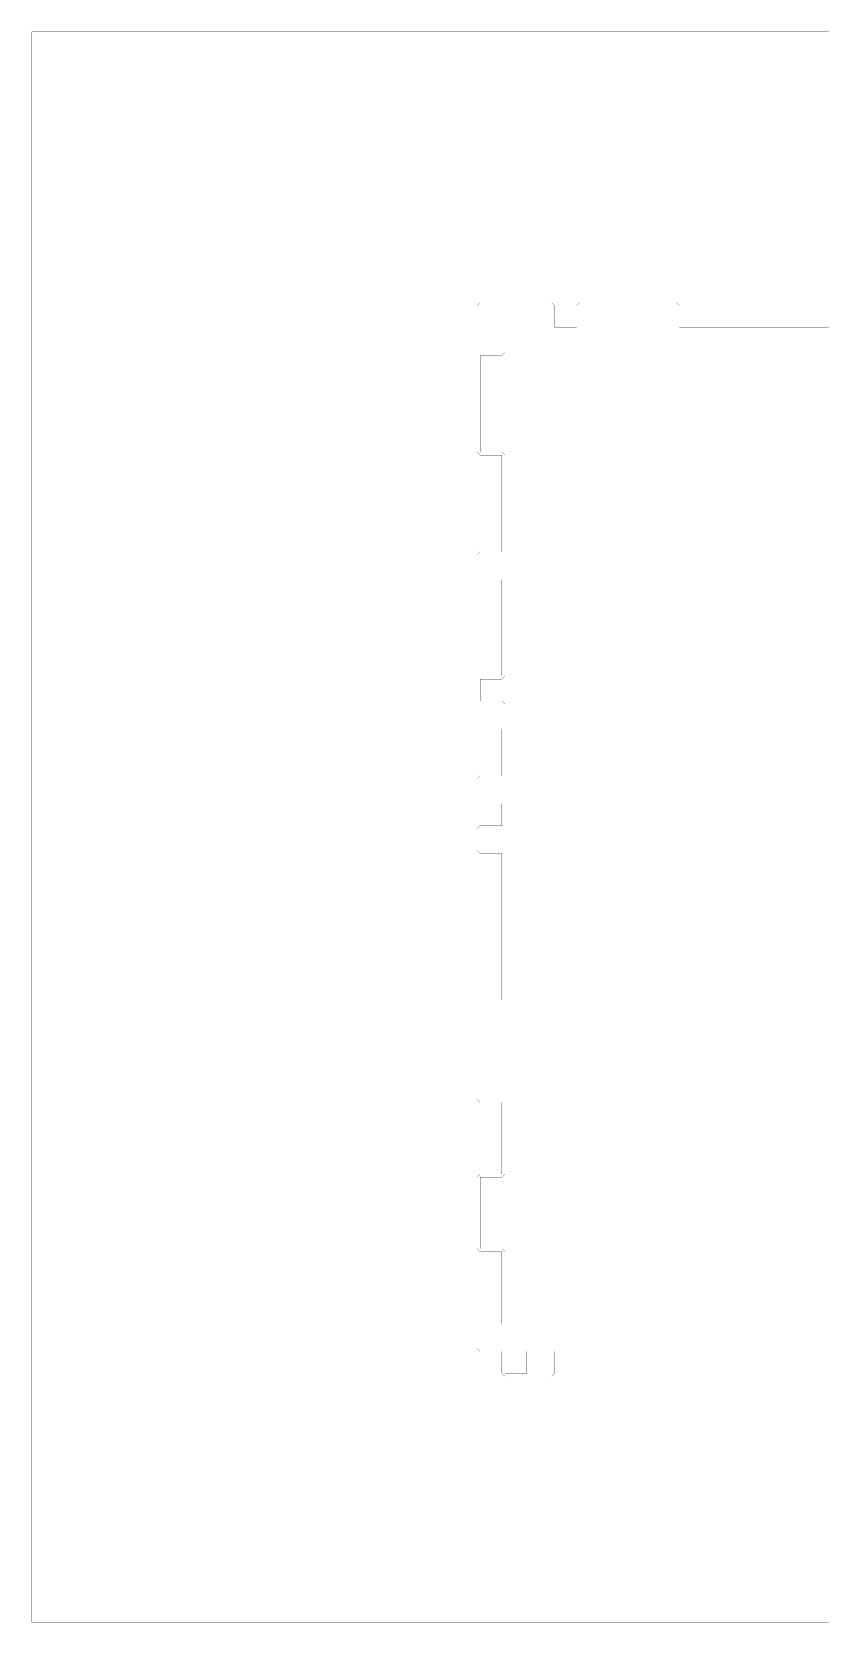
# Model space of a CAD drawing. Header units: metres. Extents: x 0 to 4990, y -4990 to 0.
# Drawn here: x 0 to 2495, y -4990 to 0 of the extents above; entities that cross this region are included whole.
import ezdxf

# ---------------------------------------------------------------- set-up
doc = ezdxf.new("R2010")
doc.units = ezdxf.units.M
doc.layers.add('conductor', color=1, linetype='Continuous')
doc.layers.add('substrate', color=5, linetype='Continuous')

msp = doc.modelspace()

# ---------------------------------------------------------------- linework, layer by layer
at = {"layer": 'conductor', "const_width": 0.5}
msp.add_lwpolyline([(2500, -937.5), (2490.234375, -937.5), (2480.46875, -937.5), (2470.703125, -937.5), (2460.9375, -937.5), (2451.171875, -937.5), (2441.40625, -937.5), (2431.640625, -937.5), (2421.875, -937.5), (2412.109375, -937.5), (2402.34375, -937.5), (2392.578125, -937.5), (2382.8125, -937.5), (2373.046875, -937.5), (2363.28125, -937.5), (2353.515625, -937.5), (2343.75, -937.5), (2333.984375, -937.5), (2324.21875, -937.5), (2314.453125, -937.5), (2304.6875, -937.5), (2294.921875, -937.5), (2285.15625, -937.5), (2275.390625, -937.5), (2265.625, -937.5), (2255.859375, -937.5), (2246.09375, -937.5), (2236.328125, -937.5), (2226.5625, -937.5), (2216.796875, -937.5), (2207.03125, -937.5), (2197.265625, -937.5), (2187.5, -937.5), (2177.734375, -937.5), (2167.96875, -937.5), (2158.203125, -937.5), (2148.4375, -937.5), (2138.671875, -937.5), (2128.90625, -937.5), (2119.140625, -937.5), (2109.375, -937.5), (2099.609375, -937.5), (2089.84375, -937.5), (2080.078125, -937.5), (2070.3125, -937.5), (2060.546875, -937.5), (2050.78125, -937.5), (2041.015625, -937.5), (2031.25, -937.5), (2021.484375, -937.5), (2011.71875, -937.5), (2001.953125, -937.5), (1992.1875, -937.5), (1982.421875, -937.5), (1972.65625, -937.5), (1962.890625, -937.5), (1953.125, -937.5), (1943.359375, -937.5), (1933.59375, -937.5), (1923.828125, -937.5), (1914.0625, -937.5), (1904.296875, -937.5), (1894.53125, -937.5), (1884.765625, -937.5), (1875, -937.5), (1865.234375, -937.5), (1855.46875, -937.5), (1845.703125, -937.5), (1835.9375, -937.5), (1826.171875, -937.5), (1816.40625, -937.5), (1806.640625, -937.5), (1796.875, -937.5), (1787.109375, -937.5), (1777.34375, -937.5), (1767.578125, -937.5), (1757.8125, -937.5), (1748.046875, -937.5), (1738.28125, -937.5), (1728.515625, -937.5), (1718.75, -937.5), (1708.984375, -937.5), (1699.21875, -937.5), (1689.453125, -937.5), (1679.6875, -937.5), (1669.921875, -937.5), (1660.15625, -937.5), (1650.390625, -937.5), (1640.625, -937.5), (1630.859375, -927.734375), (1630.859375, -917.96875), (1630.859375, -908.203125), (1630.859375, -898.4375), (1630.859375, -888.671875), (1630.859375, -878.90625), (1630.859375, -869.140625), (1630.859375, -859.375), (1621.09375, -859.375), (1611.328125, -859.375), (1601.5625, -859.375), (1591.796875, -859.375), (1582.03125, -859.375), (1572.265625, -859.375), (1562.5, -859.375), (1552.734375, -859.375), (1542.96875, -859.375), (1533.203125, -859.375), (1523.4375, -859.375), (1513.671875, -859.375), (1503.90625, -859.375), (1494.140625, -859.375), (1484.375, -859.375), (1484.375, -869.140625), (1484.375, -878.90625), (1484.375, -888.671875), (1484.375, -898.4375), (1484.375, -908.203125), (1484.375, -917.96875), (1484.375, -927.734375), (1484.375, -937.5), (1484.375, -947.265625), (1484.375, -957.03125), (1484.375, -966.796875), (1484.375, -976.5625), (1484.375, -986.328125), (1484.375, -996.09375), (1484.375, -1005.859375), (1474.609375, -1015.625), (1464.84375, -1015.625), (1455.078125, -1015.625), (1445.3125, -1015.625), (1435.546875, -1015.625), (1425.78125, -1015.625), (1416.015625, -1015.625), (1406.25, -1015.625), (1406.25, -1025.390625), (1406.25, -1035.15625), (1406.25, -1044.921875), (1406.25, -1054.6875), (1406.25, -1064.453125), (1406.25, -1074.21875), (1406.25, -1083.984375), (1406.25, -1093.75), (1406.25, -1103.515625), (1406.25, -1113.28125), (1406.25, -1123.046875), (1406.25, -1132.8125), (1406.25, -1142.578125), (1406.25, -1152.34375), (1406.25, -1162.109375), (1406.25, -1171.875), (1406.25, -1181.640625), (1406.25, -1191.40625), (1406.25, -1201.171875), (1406.25, -1210.9375), (1406.25, -1220.703125), (1406.25, -1230.46875), (1406.25, -1240.234375), (1406.25, -1250), (1406.25, -1259.765625), (1406.25, -1269.53125), (1406.25, -1279.296875), (1406.25, -1289.0625), (1406.25, -1298.828125), (1406.25, -1308.59375), (1406.25, -1318.359375), (1416.015625, -1318.359375), (1425.78125, -1318.359375), (1435.546875, -1318.359375), (1445.3125, -1318.359375), (1455.078125, -1318.359375), (1464.84375, -1318.359375), (1474.609375, -1318.359375), (1484.375, -1328.125), (1484.375, -1337.890625), (1484.375, -1347.65625), (1484.375, -1357.421875), (1484.375, -1367.1875), (1484.375, -1376.953125), (1484.375, -1386.71875), (1484.375, -1396.484375), (1484.375, -1406.25), (1484.375, -1416.015625), (1484.375, -1425.78125), (1484.375, -1435.546875), (1484.375, -1445.3125), (1484.375, -1455.078125), (1484.375, -1464.84375), (1484.375, -1474.609375), (1484.375, -1484.375), (1484.375, -1494.140625), (1484.375, -1503.90625), (1484.375, -1513.671875), (1484.375, -1523.4375), (1484.375, -1533.203125), (1484.375, -1542.96875), (1484.375, -1552.734375), (1484.375, -1562.5), (1484.375, -1572.265625), (1484.375, -1582.03125), (1484.375, -1591.796875), (1484.375, -1601.5625), (1484.375, -1611.328125), (1484.375, -1621.09375), (1484.375, -1630.859375), (1484.375, -1640.625), (1484.375, -1650.390625), (1484.375, -1660.15625), (1484.375, -1669.921875), (1484.375, -1679.6875), (1484.375, -1689.453125), (1484.375, -1699.21875), (1484.375, -1708.984375), (1484.375, -1718.75), (1484.375, -1728.515625), (1484.375, -1738.28125), (1484.375, -1748.046875), (1484.375, -1757.8125), (1484.375, -1767.578125), (1484.375, -1777.34375), (1484.375, -1787.109375), (1484.375, -1796.875), (1484.375, -1806.640625), (1484.375, -1816.40625), (1484.375, -1826.171875), (1484.375, -1835.9375), (1484.375, -1845.703125), (1484.375, -1855.46875), (1484.375, -1865.234375), (1484.375, -1875), (1484.375, -1884.765625), (1484.375, -1894.53125), (1484.375, -1904.296875), (1484.375, -1914.0625), (1484.375, -1923.828125), (1484.375, -1933.59375), (1484.375, -1943.359375), (1484.375, -1953.125), (1484.375, -1962.890625), (1484.375, -1972.65625), (1484.375, -1982.421875), (1484.375, -1992.1875), (1484.375, -2001.953125), (1484.375, -2011.71875), (1484.375, -2021.484375), (1474.609375, -2031.25), (1464.84375, -2031.25), (1455.078125, -2031.25), (1445.3125, -2031.25), (1435.546875, -2031.25), (1425.78125, -2031.25), (1416.015625, -2031.25), (1406.25, -2031.25), (1406.25, -2041.015625), (1406.25, -2050.78125), (1406.25, -2060.546875), (1406.25, -2070.3125), (1406.25, -2080.078125), (1406.25, -2089.84375), (1406.25, -2099.609375), (1416.015625, -2099.609375), (1425.78125, -2099.609375), (1435.546875, -2099.609375), (1445.3125, -2099.609375), (1455.078125, -2099.609375), (1464.84375, -2099.609375), (1474.609375, -2099.609375), (1484.375, -2109.375), (1484.375, -2119.140625), (1484.375, -2128.90625), (1484.375, -2138.671875), (1484.375, -2148.4375), (1484.375, -2158.203125), (1484.375, -2167.96875), (1484.375, -2177.734375), (1484.375, -2187.5), (1484.375, -2197.265625), (1484.375, -2207.03125), (1484.375, -2216.796875), (1484.375, -2226.5625), (1484.375, -2236.328125), (1484.375, -2246.09375), (1484.375, -2255.859375), (1484.375, -2265.625), (1484.375, -2275.390625), (1484.375, -2285.15625), (1484.375, -2294.921875), (1484.375, -2304.6875), (1484.375, -2314.453125), (1484.375, -2324.21875), (1484.375, -2333.984375), (1484.375, -2343.75), (1484.375, -2353.515625), (1484.375, -2363.28125), (1484.375, -2373.046875), (1484.375, -2382.8125), (1484.375, -2392.578125), (1484.375, -2402.34375), (1484.375, -2412.109375), (1484.375, -2421.875), (1484.375, -2431.640625), (1484.375, -2441.40625), (1484.375, -2451.171875), (1484.375, -2460.9375), (1484.375, -2470.703125), (1484.375, -2480.46875), (1484.375, -2490.234375), (1484.375, -2500), (1484.375, -2509.765625), (1484.375, -2519.53125), (1484.375, -2529.296875), (1484.375, -2539.0625), (1484.375, -2548.828125), (1484.375, -2558.59375), (1484.375, -2568.359375), (1484.375, -2578.125), (1484.375, -2587.890625), (1484.375, -2597.65625), (1484.375, -2607.421875), (1484.375, -2617.1875), (1484.375, -2626.953125), (1484.375, -2636.71875), (1484.375, -2646.484375), (1484.375, -2656.25), (1484.375, -2666.015625), (1484.375, -2675.78125), (1484.375, -2685.546875), (1484.375, -2695.3125), (1484.375, -2705.078125), (1484.375, -2714.84375), (1484.375, -2724.609375), (1484.375, -2734.375), (1484.375, -2744.140625), (1484.375, -2753.90625), (1484.375, -2763.671875), (1484.375, -2773.4375), (1484.375, -2783.203125), (1484.375, -2792.96875), (1484.375, -2802.734375), (1484.375, -2812.5), (1484.375, -2822.265625), (1484.375, -2832.03125), (1484.375, -2841.796875), (1484.375, -2851.5625), (1484.375, -2861.328125), (1484.375, -2871.09375), (1484.375, -2880.859375), (1484.375, -2890.625), (1484.375, -2900.390625), (1484.375, -2910.15625), (1484.375, -2919.921875), (1484.375, -2929.6875), (1484.375, -2939.453125), (1484.375, -2949.21875), (1484.375, -2958.984375), (1484.375, -2968.75), (1484.375, -2978.515625), (1484.375, -2988.28125), (1484.375, -2998.046875), (1484.375, -3007.8125), (1484.375, -3017.578125), (1484.375, -3027.34375), (1484.375, -3037.109375), (1484.375, -3046.875), (1484.375, -3056.640625), (1484.375, -3066.40625), (1484.375, -3076.171875), (1484.375, -3085.9375), (1484.375, -3095.703125), (1484.375, -3105.46875), (1484.375, -3115.234375), (1484.375, -3125), (1484.375, -3134.765625), (1484.375, -3144.53125), (1484.375, -3154.296875), (1484.375, -3164.0625), (1484.375, -3173.828125), (1484.375, -3183.59375), (1484.375, -3193.359375), (1484.375, -3203.125), (1484.375, -3212.890625), (1484.375, -3222.65625), (1484.375, -3232.421875), (1484.375, -3242.1875), (1484.375, -3251.953125), (1484.375, -3261.71875), (1484.375, -3271.484375), (1484.375, -3281.25), (1484.375, -3291.015625), (1484.375, -3300.78125), (1484.375, -3310.546875), (1484.375, -3320.3125), (1484.375, -3330.078125), (1484.375, -3339.84375), (1484.375, -3349.609375), (1484.375, -3359.375), (1484.375, -3369.140625), (1484.375, -3378.90625), (1484.375, -3388.671875), (1484.375, -3398.4375), (1484.375, -3408.203125), (1484.375, -3417.96875), (1484.375, -3427.734375), (1484.375, -3437.5), (1484.375, -3447.265625), (1484.375, -3457.03125), (1484.375, -3466.796875), (1484.375, -3476.5625), (1484.375, -3486.328125), (1484.375, -3496.09375), (1484.375, -3505.859375), (1484.375, -3515.625), (1484.375, -3525.390625), (1484.375, -3535.15625), (1484.375, -3544.921875), (1484.375, -3554.6875), (1484.375, -3564.453125), (1484.375, -3574.21875), (1484.375, -3583.984375), (1474.609375, -3593.75), (1464.84375, -3593.75), (1455.078125, -3593.75), (1445.3125, -3593.75), (1435.546875, -3593.75), (1425.78125, -3593.75), (1416.015625, -3593.75), (1406.25, -3593.75), (1406.25, -3603.515625), (1406.25, -3613.28125), (1406.25, -3623.046875), (1406.25, -3632.8125), (1406.25, -3642.578125), (1406.25, -3652.34375), (1406.25, -3662.109375), (1406.25, -3671.875), (1406.25, -3681.640625), (1406.25, -3691.40625), (1406.25, -3701.171875), (1406.25, -3710.9375), (1406.25, -3720.703125), (1406.25, -3730.46875), (1406.25, -3740.234375), (1406.25, -3750), (1406.25, -3759.765625), (1406.25, -3769.53125), (1406.25, -3779.296875), (1406.25, -3789.0625), (1406.25, -3798.828125), (1406.25, -3808.59375), (1406.25, -3818.359375), (1416.015625, -3818.359375), (1425.78125, -3818.359375), (1435.546875, -3818.359375), (1445.3125, -3818.359375), (1455.078125, -3818.359375), (1464.84375, -3818.359375), (1474.609375, -3818.359375), (1484.375, -3828.125), (1484.375, -3837.890625), (1484.375, -3847.65625), (1484.375, -3857.421875), (1484.375, -3867.1875), (1484.375, -3876.953125), (1484.375, -3886.71875), (1484.375, -3896.484375), (1484.375, -3906.25), (1484.375, -3916.015625), (1484.375, -3925.78125), (1484.375, -3935.546875), (1484.375, -3945.3125), (1484.375, -3955.078125), (1484.375, -3964.84375), (1484.375, -3974.609375), (1484.375, -3984.375), (1484.375, -3994.140625), (1484.375, -4003.90625), (1484.375, -4013.671875), (1484.375, -4023.4375), (1484.375, -4033.203125), (1484.375, -4042.96875), (1484.375, -4052.734375), (1484.375, -4062.5), (1484.375, -4072.265625), (1484.375, -4082.03125), (1484.375, -4091.796875), (1484.375, -4101.5625), (1484.375, -4111.328125), (1484.375, -4121.09375), (1484.375, -4130.859375), (1484.375, -4140.625), (1484.375, -4150.390625), (1484.375, -4160.15625), (1484.375, -4169.921875), (1484.375, -4179.6875), (1484.375, -4189.453125), (1484.375, -4199.21875), (1484.375, -4208.984375), (1494.140625, -4208.984375), (1503.90625, -4208.984375), (1513.671875, -4208.984375), (1523.4375, -4208.984375), (1533.203125, -4208.984375), (1542.96875, -4208.984375), (1552.734375, -4208.984375), (1552.734375, -4199.21875), (1552.734375, -4189.453125), (1552.734375, -4179.6875), (1552.734375, -4169.921875), (1552.734375, -4160.15625), (1552.734375, -4150.390625), (1552.734375, -4140.625), (1562.5, -4130.859375), (1572.265625, -4130.859375), (1582.03125, -4130.859375), (1591.796875, -4130.859375), (1601.5625, -4130.859375), (1611.328125, -4130.859375), (1621.09375, -4130.859375), (1630.859375, -4130.859375), (1640.625, -4130.859375), (1650.390625, -4130.859375), (1660.15625, -4130.859375), (1669.921875, -4130.859375), (1679.6875, -4130.859375), (1689.453125, -4130.859375), (1699.21875, -4130.859375), (1708.984375, -4130.859375), (1718.75, -4130.859375), (1728.515625, -4130.859375), (1738.28125, -4130.859375), (1748.046875, -4130.859375), (1757.8125, -4130.859375), (1767.578125, -4130.859375), (1777.34375, -4130.859375), (1787.109375, -4130.859375), (1796.875, -4130.859375), (1806.640625, -4130.859375), (1816.40625, -4130.859375), (1826.171875, -4130.859375), (1835.9375, -4130.859375), (1845.703125, -4130.859375), (1855.46875, -4130.859375), (1865.234375, -4130.859375), (1875, -4130.859375), (1884.765625, -4130.859375), (1894.53125, -4130.859375), (1904.296875, -4130.859375), (1914.0625, -4130.859375), (1923.828125, -4130.859375), (1933.59375, -4130.859375), (1943.359375, -4130.859375), (1953.125, -4130.859375), (1962.890625, -4130.859375), (1972.65625, -4130.859375), (1982.421875, -4130.859375), (1992.1875, -4130.859375), (2001.953125, -4130.859375), (2011.71875, -4130.859375), (2021.484375, -4130.859375), (2031.25, -4130.859375), (2041.015625, -4130.859375), (2050.78125, -4130.859375), (2060.546875, -4130.859375), (2070.3125, -4130.859375), (2080.078125, -4130.859375), (2089.84375, -4130.859375), (2099.609375, -4130.859375), (2109.375, -4130.859375), (2119.140625, -4130.859375), (2128.90625, -4130.859375), (2138.671875, -4130.859375), (2148.4375, -4130.859375), (2158.203125, -4130.859375), (2167.96875, -4130.859375), (2177.734375, -4130.859375), (2187.5, -4130.859375), (2197.265625, -4130.859375), (2207.03125, -4130.859375), (2216.796875, -4130.859375), (2226.5625, -4130.859375), (2236.328125, -4130.859375), (2246.09375, -4130.859375), (2255.859375, -4130.859375), (2265.625, -4130.859375), (2275.390625, -4130.859375), (2285.15625, -4130.859375), (2294.921875, -4130.859375), (2304.6875, -4130.859375), (2314.453125, -4130.859375), (2324.21875, -4130.859375), (2333.984375, -4130.859375), (2343.75, -4130.859375), (2353.515625, -4130.859375), (2363.28125, -4130.859375), (2373.046875, -4130.859375), (2382.8125, -4130.859375), (2392.578125, -4130.859375), (2402.34375, -4130.859375), (2412.109375, -4130.859375), (2421.875, -4130.859375), (2431.640625, -4130.859375), (2441.40625, -4130.859375), (2451.171875, -4130.859375), (2460.9375, -4130.859375), (2470.703125, -4130.859375), (2480.46875, -4130.859375), (2490.234375, -4130.859375), (2500, -4130.859375)], dxfattribs=at)
at = {"layer": 'substrate', "const_width": 0.5}
for points in [[(2500, 0), (2490.234375, 0), (2480.46875, 0), (2470.703125, 0), (2460.9375, 0), (2451.171875, 0), (2441.40625, 0), (2431.640625, 0), (2421.875, 0), (2412.109375, 0), (2402.34375, 0), (2392.578125, 0), (2382.8125, 0), (2373.046875, 0), (2363.28125, 0), (2353.515625, 0), (2343.75, 0), (2333.984375, 0), (2324.21875, 0), (2314.453125, 0), (2304.6875, 0), (2294.921875, 0), (2285.15625, 0), (2275.390625, 0), (2265.625, 0), (2255.859375, 0), (2246.09375, 0), (2236.328125, 0), (2226.5625, 0), (2216.796875, 0), (2207.03125, 0), (2197.265625, 0), (2187.5, 0), (2177.734375, 0), (2167.96875, 0), (2158.203125, 0), (2148.4375, 0), (2138.671875, 0), (2128.90625, 0), (2119.140625, 0), (2109.375, 0), (2099.609375, 0), (2089.84375, 0), (2080.078125, 0), (2070.3125, 0), (2060.546875, 0), (2050.78125, 0), (2041.015625, 0), (2031.25, 0), (2021.484375, 0), (2011.71875, 0), (2001.953125, 0), (1992.1875, 0), (1982.421875, 0), (1972.65625, 0), (1962.890625, 0), (1953.125, 0), (1943.359375, 0), (1933.59375, 0), (1923.828125, 0), (1914.0625, 0), (1904.296875, 0), (1894.53125, 0), (1884.765625, 0), (1875, 0), (1865.234375, 0), (1855.46875, 0), (1845.703125, 0), (1835.9375, 0), (1826.171875, 0), (1816.40625, 0), (1806.640625, 0), (1796.875, 0), (1787.109375, 0), (1777.34375, 0), (1767.578125, 0), (1757.8125, 0), (1748.046875, 0), (1738.28125, 0), (1728.515625, 0), (1718.75, 0), (1708.984375, 0), (1699.21875, 0), (1689.453125, 0), (1679.6875, 0), (1669.921875, 0), (1660.15625, 0), (1650.390625, 0), (1640.625, 0), (1630.859375, 0), (1621.09375, 0), (1611.328125, 0), (1601.5625, 0), (1591.796875, 0), (1582.03125, 0), (1572.265625, 0), (1562.5, 0), (1552.734375, 0), (1542.96875, 0), (1533.203125, 0), (1523.4375, 0), (1513.671875, 0), (1503.90625, 0), (1494.140625, 0), (1484.375, 0), (1474.609375, 0), (1464.84375, 0), (1455.078125, 0), (1445.3125, 0), (1435.546875, 0), (1425.78125, 0), (1416.015625, 0), (1406.25, 0), (1396.484375, 0), (1386.71875, 0), (1376.953125, 0), (1367.1875, 0), (1357.421875, 0), (1347.65625, 0), (1337.890625, 0), (1328.125, 0), (1318.359375, 0), (1308.59375, 0), (1298.828125, 0), (1289.0625, 0), (1279.296875, 0), (1269.53125, 0), (1259.765625, 0), (1250, 0), (1240.234375, 0), (1230.46875, 0), (1220.703125, 0), (1210.9375, 0), (1201.171875, 0), (1191.40625, 0), (1181.640625, 0), (1171.875, 0), (1162.109375, 0), (1152.34375, 0), (1142.578125, 0), (1132.8125, 0), (1123.046875, 0), (1113.28125, 0), (1103.515625, 0), (1093.75, 0), (1083.984375, 0), (1074.21875, 0), (1064.453125, 0), (1054.6875, 0), (1044.921875, 0), (1035.15625, 0), (1025.390625, 0), (1015.625, 0), (1005.859375, 0), (996.09375, 0), (986.328125, 0), (976.5625, 0), (966.796875, 0), (957.03125, 0), (947.265625, 0), (937.5, 0), (927.734375, 0), (917.96875, 0), (908.203125, 0), (898.4375, 0), (888.671875, 0), (878.90625, 0), (869.140625, 0), (859.375, 0), (849.609375, 0), (839.84375, 0), (830.078125, 0), (820.3125, 0), (810.546875, 0), (800.78125, 0), (791.015625, 0), (781.25, 0), (771.484375, 0), (761.71875, 0), (751.953125, 0), (742.1875, 0), (732.421875, 0), (722.65625, 0), (712.890625, 0), (703.125, 0), (693.359375, 0), (683.59375, 0), (673.828125, 0), (664.0625, 0), (654.296875, 0), (644.53125, 0), (634.765625, 0), (625, 0), (615.234375, 0), (605.46875, 0), (595.703125, 0), (585.9375, 0), (576.171875, 0), (566.40625, 0), (556.640625, 0), (546.875, 0), (537.109375, 0), (527.34375, 0), (517.578125, 0), (507.8125, 0), (498.046875, 0), (488.28125, 0), (478.515625, 0), (468.75, 0), (458.984375, 0), (449.21875, 0), (439.453125, 0), (429.6875, 0), (419.921875, 0), (410.15625, 0), (400.390625, 0), (390.625, 0), (380.859375, 0), (371.09375, 0), (361.328125, 0), (351.5625, 0), (341.796875, 0), (332.03125, 0), (322.265625, 0), (312.5, 0), (302.734375, 0), (292.96875, 0), (283.203125, 0), (273.4375, 0), (263.671875, 0), (253.90625, 0), (244.140625, 0), (234.375, 0), (224.609375, 0), (214.84375, 0), (205.078125, 0), (195.3125, 0), (185.546875, 0), (175.78125, 0), (166.015625, 0), (156.25, 0), (146.484375, 0), (136.71875, 0), (126.953125, 0), (117.1875, 0), (107.421875, 0), (97.65625, 0), (87.890625, 0), (78.125, 0), (68.359375, 0), (58.59375, 0), (48.828125, 0), (39.0625, 0), (29.296875, 0), (19.53125, 0), (9.765625, 0), (0, 0), (0, -9.765625), (0, -19.53125), (0, -29.296875), (0, -39.0625), (0, -48.828125), (0, -58.59375), (0, -68.359375), (0, -78.125), (0, -87.890625), (0, -97.65625), (0, -107.421875), (0, -117.1875), (0, -126.953125), (0, -136.71875), (0, -146.484375), (0, -156.25), (0, -166.015625), (0, -175.78125), (0, -185.546875), (0, -195.3125), (0, -205.078125), (0, -214.84375), (0, -224.609375), (0, -234.375), (0, -244.140625), (0, -253.90625), (0, -263.671875), (0, -273.4375), (0, -283.203125), (0, -292.96875), (0, -302.734375), (0, -312.5), (0, -322.265625), (0, -332.03125), (0, -341.796875), (0, -351.5625), (0, -361.328125), (0, -371.09375), (0, -380.859375), (0, -390.625), (0, -400.390625), (0, -410.15625), (0, -419.921875), (0, -429.6875), (0, -439.453125), (0, -449.21875), (0, -458.984375), (0, -468.75), (0, -478.515625), (0, -488.28125), (0, -498.046875), (0, -507.8125), (0, -517.578125), (0, -527.34375), (0, -537.109375), (0, -546.875), (0, -556.640625), (0, -566.40625), (0, -576.171875), (0, -585.9375), (0, -595.703125), (0, -605.46875), (0, -615.234375), (0, -625), (0, -634.765625), (0, -644.53125), (0, -654.296875), (0, -664.0625), (0, -673.828125), (0, -683.59375), (0, -693.359375), (0, -703.125), (0, -712.890625), (0, -722.65625), (0, -732.421875), (0, -742.1875), (0, -751.953125), (0, -761.71875), (0, -771.484375), (0, -781.25), (0, -791.015625), (0, -800.78125), (0, -810.546875), (0, -820.3125), (0, -830.078125), (0, -839.84375), (0, -849.609375), (0, -859.375), (0, -869.140625), (0, -878.90625), (0, -888.671875), (0, -898.4375), (0, -908.203125), (0, -917.96875), (0, -927.734375), (0, -937.5), (0, -947.265625), (0, -957.03125), (0, -966.796875), (0, -976.5625), (0, -986.328125), (0, -996.09375), (0, -1005.859375), (0, -1015.625), (0, -1025.390625), (0, -1035.15625), (0, -1044.921875), (0, -1054.6875), (0, -1064.453125), (0, -1074.21875), (0, -1083.984375), (0, -1093.75), (0, -1103.515625), (0, -1113.28125), (0, -1123.046875), (0, -1132.8125), (0, -1142.578125), (0, -1152.34375), (0, -1162.109375), (0, -1171.875), (0, -1181.640625), (0, -1191.40625), (0, -1201.171875), (0, -1210.9375), (0, -1220.703125), (0, -1230.46875), (0, -1240.234375), (0, -1250), (0, -1259.765625), (0, -1269.53125), (0, -1279.296875), (0, -1289.0625), (0, -1298.828125), (0, -1308.59375), (0, -1318.359375), (0, -1328.125), (0, -1337.890625), (0, -1347.65625), (0, -1357.421875), (0, -1367.1875), (0, -1376.953125), (0, -1386.71875), (0, -1396.484375), (0, -1406.25), (0, -1416.015625), (0, -1425.78125), (0, -1435.546875), (0, -1445.3125), (0, -1455.078125), (0, -1464.84375), (0, -1474.609375), (0, -1484.375), (0, -1494.140625), (0, -1503.90625), (0, -1513.671875), (0, -1523.4375), (0, -1533.203125), (0, -1542.96875), (0, -1552.734375), (0, -1562.5), (0, -1572.265625), (0, -1582.03125), (0, -1591.796875), (0, -1601.5625), (0, -1611.328125), (0, -1621.09375), (0, -1630.859375), (0, -1640.625), (0, -1650.390625), (0, -1660.15625), (0, -1669.921875), (0, -1679.6875), (0, -1689.453125), (0, -1699.21875), (0, -1708.984375), (0, -1718.75), (0, -1728.515625), (0, -1738.28125), (0, -1748.046875), (0, -1757.8125), (0, -1767.578125), (0, -1777.34375), (0, -1787.109375), (0, -1796.875), (0, -1806.640625), (0, -1816.40625), (0, -1826.171875), (0, -1835.9375), (0, -1845.703125), (0, -1855.46875), (0, -1865.234375), (0, -1875), (0, -1884.765625), (0, -1894.53125), (0, -1904.296875), (0, -1914.0625), (0, -1923.828125), (0, -1933.59375), (0, -1943.359375), (0, -1953.125), (0, -1962.890625), (0, -1972.65625), (0, -1982.421875), (0, -1992.1875), (0, -2001.953125), (0, -2011.71875), (0, -2021.484375), (0, -2031.25), (0, -2041.015625), (0, -2050.78125), (0, -2060.546875), (0, -2070.3125), (0, -2080.078125), (0, -2089.84375), (0, -2099.609375), (0, -2109.375), (0, -2119.140625), (0, -2128.90625), (0, -2138.671875), (0, -2148.4375), (0, -2158.203125), (0, -2167.96875), (0, -2177.734375), (0, -2187.5), (0, -2197.265625), (0, -2207.03125), (0, -2216.796875), (0, -2226.5625), (0, -2236.328125), (0, -2246.09375), (0, -2255.859375), (0, -2265.625), (0, -2275.390625), (0, -2285.15625), (0, -2294.921875), (0, -2304.6875), (0, -2314.453125), (0, -2324.21875), (0, -2333.984375), (0, -2343.75), (0, -2353.515625), (0, -2363.28125), (0, -2373.046875), (0, -2382.8125), (0, -2392.578125), (0, -2402.34375), (0, -2412.109375), (0, -2421.875), (0, -2431.640625), (0, -2441.40625), (0, -2451.171875), (0, -2460.9375), (0, -2470.703125), (0, -2480.46875), (0, -2490.234375), (0, -2500), (0, -2509.765625), (0, -2519.53125), (0, -2529.296875), (0, -2539.0625), (0, -2548.828125), (0, -2558.59375), (0, -2568.359375), (0, -2578.125), (0, -2587.890625), (0, -2597.65625), (0, -2607.421875), (0, -2617.1875), (0, -2626.953125), (0, -2636.71875), (0, -2646.484375), (0, -2656.25), (0, -2666.015625), (0, -2675.78125), (0, -2685.546875), (0, -2695.3125), (0, -2705.078125), (0, -2714.84375), (0, -2724.609375), (0, -2734.375), (0, -2744.140625), (0, -2753.90625), (0, -2763.671875), (0, -2773.4375), (0, -2783.203125), (0, -2792.96875), (0, -2802.734375), (0, -2812.5), (0, -2822.265625), (0, -2832.03125), (0, -2841.796875), (0, -2851.5625), (0, -2861.328125), (0, -2871.09375), (0, -2880.859375), (0, -2890.625), (0, -2900.390625), (0, -2910.15625), (0, -2919.921875), (0, -2929.6875), (0, -2939.453125), (0, -2949.21875), (0, -2958.984375), (0, -2968.75), (0, -2978.515625), (0, -2988.28125), (0, -2998.046875), (0, -3007.8125), (0, -3017.578125), (0, -3027.34375), (0, -3037.109375), (0, -3046.875), (0, -3056.640625), (0, -3066.40625), (0, -3076.171875), (0, -3085.9375), (0, -3095.703125), (0, -3105.46875), (0, -3115.234375), (0, -3125), (0, -3134.765625), (0, -3144.53125), (0, -3154.296875), (0, -3164.0625), (0, -3173.828125), (0, -3183.59375), (0, -3193.359375), (0, -3203.125), (0, -3212.890625), (0, -3222.65625), (0, -3232.421875), (0, -3242.1875), (0, -3251.953125), (0, -3261.71875), (0, -3271.484375), (0, -3281.25), (0, -3291.015625), (0, -3300.78125), (0, -3310.546875), (0, -3320.3125), (0, -3330.078125), (0, -3339.84375), (0, -3349.609375), (0, -3359.375), (0, -3369.140625), (0, -3378.90625), (0, -3388.671875), (0, -3398.4375), (0, -3408.203125), (0, -3417.96875), (0, -3427.734375), (0, -3437.5), (0, -3447.265625), (0, -3457.03125), (0, -3466.796875), (0, -3476.5625), (0, -3486.328125), (0, -3496.09375), (0, -3505.859375), (0, -3515.625), (0, -3525.390625), (0, -3535.15625), (0, -3544.921875), (0, -3554.6875), (0, -3564.453125), (0, -3574.21875), (0, -3583.984375), (0, -3593.75), (0, -3603.515625), (0, -3613.28125), (0, -3623.046875), (0, -3632.8125), (0, -3642.578125), (0, -3652.34375), (0, -3662.109375), (0, -3671.875), (0, -3681.640625), (0, -3691.40625), (0, -3701.171875), (0, -3710.9375), (0, -3720.703125), (0, -3730.46875), (0, -3740.234375), (0, -3750), (0, -3759.765625), (0, -3769.53125), (0, -3779.296875), (0, -3789.0625), (0, -3798.828125), (0, -3808.59375), (0, -3818.359375), (0, -3828.125), (0, -3837.890625), (0, -3847.65625), (0, -3857.421875), (0, -3867.1875), (0, -3876.953125), (0, -3886.71875), (0, -3896.484375), (0, -3906.25), (0, -3916.015625), (0, -3925.78125), (0, -3935.546875), (0, -3945.3125), (0, -3955.078125), (0, -3964.84375), (0, -3974.609375), (0, -3984.375), (0, -3994.140625), (0, -4003.90625), (0, -4013.671875), (0, -4023.4375), (0, -4033.203125), (0, -4042.96875), (0, -4052.734375), (0, -4062.5), (0, -4072.265625), (0, -4082.03125), (0, -4091.796875), (0, -4101.5625), (0, -4111.328125), (0, -4121.09375), (0, -4130.859375), (0, -4140.625), (0, -4150.390625), (0, -4160.15625), (0, -4169.921875), (0, -4179.6875), (0, -4189.453125), (0, -4199.21875), (0, -4208.984375), (0, -4218.75), (0, -4228.515625), (0, -4238.28125), (0, -4248.046875), (0, -4257.8125), (0, -4267.578125), (0, -4277.34375), (0, -4287.109375), (0, -4296.875), (0, -4306.640625), (0, -4316.40625), (0, -4326.171875), (0, -4335.9375), (0, -4345.703125), (0, -4355.46875), (0, -4365.234375), (0, -4375), (0, -4384.765625), (0, -4394.53125), (0, -4404.296875), (0, -4414.0625), (0, -4423.828125), (0, -4433.59375), (0, -4443.359375), (0, -4453.125), (0, -4462.890625), (0, -4472.65625), (0, -4482.421875), (0, -4492.1875), (0, -4501.953125), (0, -4511.71875), (0, -4521.484375), (0, -4531.25), (0, -4541.015625), (0, -4550.78125), (0, -4560.546875), (0, -4570.3125), (0, -4580.078125), (0, -4589.84375), (0, -4599.609375), (0, -4609.375), (0, -4619.140625), (0, -4628.90625), (0, -4638.671875), (0, -4648.4375), (0, -4658.203125), (0, -4667.96875), (0, -4677.734375), (0, -4687.5), (0, -4697.265625), (0, -4707.03125), (0, -4716.796875), (0, -4726.5625), (0, -4736.328125), (0, -4746.09375), (0, -4755.859375), (0, -4765.625), (0, -4775.390625), (0, -4785.15625), (0, -4794.921875), (0, -4804.6875), (0, -4814.453125), (0, -4824.21875), (0, -4833.984375), (0, -4843.75), (0, -4853.515625), (0, -4863.28125), (0, -4873.046875), (0, -4882.8125), (0, -4892.578125), (0, -4902.34375), (0, -4912.109375), (0, -4921.875), (0, -4931.640625), (0, -4941.40625), (0, -4951.171875), (0, -4960.9375), (0, -4970.703125), (0, -4980.46875), (0, -4990.234375), (9.765625, -4990.234375), (19.53125, -4990.234375), (29.296875, -4990.234375), (39.0625, -4990.234375), (48.828125, -4990.234375), (58.59375, -4990.234375), (68.359375, -4990.234375), (78.125, -4990.234375), (87.890625, -4990.234375), (97.65625, -4990.234375), (107.421875, -4990.234375), (117.1875, -4990.234375), (126.953125, -4990.234375), (136.71875, -4990.234375), (146.484375, -4990.234375), (156.25, -4990.234375), (166.015625, -4990.234375), (175.78125, -4990.234375), (185.546875, -4990.234375), (195.3125, -4990.234375), (205.078125, -4990.234375), (214.84375, -4990.234375), (224.609375, -4990.234375), (234.375, -4990.234375), (244.140625, -4990.234375), (253.90625, -4990.234375), (263.671875, -4990.234375), (273.4375, -4990.234375), (283.203125, -4990.234375), (292.96875, -4990.234375), (302.734375, -4990.234375), (312.5, -4990.234375), (322.265625, -4990.234375), (332.03125, -4990.234375), (341.796875, -4990.234375), (351.5625, -4990.234375), (361.328125, -4990.234375), (371.09375, -4990.234375), (380.859375, -4990.234375), (390.625, -4990.234375), (400.390625, -4990.234375), (410.15625, -4990.234375), (419.921875, -4990.234375), (429.6875, -4990.234375), (439.453125, -4990.234375), (449.21875, -4990.234375), (458.984375, -4990.234375), (468.75, -4990.234375), (478.515625, -4990.234375), (488.28125, -4990.234375), (498.046875, -4990.234375), (507.8125, -4990.234375), (517.578125, -4990.234375), (527.34375, -4990.234375), (537.109375, -4990.234375), (546.875, -4990.234375), (556.640625, -4990.234375), (566.40625, -4990.234375), (576.171875, -4990.234375), (585.9375, -4990.234375), (595.703125, -4990.234375), (605.46875, -4990.234375), (615.234375, -4990.234375), (625, -4990.234375), (634.765625, -4990.234375), (644.53125, -4990.234375), (654.296875, -4990.234375), (664.0625, -4990.234375), (673.828125, -4990.234375), (683.59375, -4990.234375), (693.359375, -4990.234375), (703.125, -4990.234375), (712.890625, -4990.234375), (722.65625, -4990.234375), (732.421875, -4990.234375), (742.1875, -4990.234375), (751.953125, -4990.234375), (761.71875, -4990.234375), (771.484375, -4990.234375), (781.25, -4990.234375), (791.015625, -4990.234375), (800.78125, -4990.234375), (810.546875, -4990.234375), (820.3125, -4990.234375), (830.078125, -4990.234375), (839.84375, -4990.234375), (849.609375, -4990.234375), (859.375, -4990.234375), (869.140625, -4990.234375), (878.90625, -4990.234375), (888.671875, -4990.234375), (898.4375, -4990.234375), (908.203125, -4990.234375), (917.96875, -4990.234375), (927.734375, -4990.234375), (937.5, -4990.234375), (947.265625, -4990.234375), (957.03125, -4990.234375), (966.796875, -4990.234375), (976.5625, -4990.234375), (986.328125, -4990.234375), (996.09375, -4990.234375), (1005.859375, -4990.234375), (1015.625, -4990.234375), (1025.390625, -4990.234375), (1035.15625, -4990.234375), (1044.921875, -4990.234375), (1054.6875, -4990.234375), (1064.453125, -4990.234375), (1074.21875, -4990.234375), (1083.984375, -4990.234375), (1093.75, -4990.234375), (1103.515625, -4990.234375), (1113.28125, -4990.234375), (1123.046875, -4990.234375), (1132.8125, -4990.234375), (1142.578125, -4990.234375), (1152.34375, -4990.234375), (1162.109375, -4990.234375), (1171.875, -4990.234375), (1181.640625, -4990.234375), (1191.40625, -4990.234375), (1201.171875, -4990.234375), (1210.9375, -4990.234375), (1220.703125, -4990.234375), (1230.46875, -4990.234375), (1240.234375, -4990.234375), (1250, -4990.234375), (1259.765625, -4990.234375), (1269.53125, -4990.234375), (1279.296875, -4990.234375), (1289.0625, -4990.234375), (1298.828125, -4990.234375), (1308.59375, -4990.234375), (1318.359375, -4990.234375), (1328.125, -4990.234375), (1337.890625, -4990.234375), (1347.65625, -4990.234375), (1357.421875, -4990.234375), (1367.1875, -4990.234375), (1376.953125, -4990.234375), (1386.71875, -4990.234375), (1396.484375, -4990.234375), (1406.25, -4990.234375), (1416.015625, -4990.234375), (1425.78125, -4990.234375), (1435.546875, -4990.234375), (1445.3125, -4990.234375), (1455.078125, -4990.234375), (1464.84375, -4990.234375), (1474.609375, -4990.234375), (1484.375, -4990.234375), (1494.140625, -4990.234375), (1503.90625, -4990.234375), (1513.671875, -4990.234375), (1523.4375, -4990.234375), (1533.203125, -4990.234375), (1542.96875, -4990.234375), (1552.734375, -4990.234375), (1562.5, -4990.234375), (1572.265625, -4990.234375), (1582.03125, -4990.234375), (1591.796875, -4990.234375), (1601.5625, -4990.234375), (1611.328125, -4990.234375), (1621.09375, -4990.234375), (1630.859375, -4990.234375), (1640.625, -4990.234375), (1650.390625, -4990.234375), (1660.15625, -4990.234375), (1669.921875, -4990.234375), (1679.6875, -4990.234375), (1689.453125, -4990.234375), (1699.21875, -4990.234375), (1708.984375, -4990.234375), (1718.75, -4990.234375), (1728.515625, -4990.234375), (1738.28125, -4990.234375), (1748.046875, -4990.234375), (1757.8125, -4990.234375), (1767.578125, -4990.234375), (1777.34375, -4990.234375), (1787.109375, -4990.234375), (1796.875, -4990.234375), (1806.640625, -4990.234375), (1816.40625, -4990.234375), (1826.171875, -4990.234375), (1835.9375, -4990.234375), (1845.703125, -4990.234375), (1855.46875, -4990.234375), (1865.234375, -4990.234375), (1875, -4990.234375), (1884.765625, -4990.234375), (1894.53125, -4990.234375), (1904.296875, -4990.234375), (1914.0625, -4990.234375), (1923.828125, -4990.234375), (1933.59375, -4990.234375), (1943.359375, -4990.234375), (1953.125, -4990.234375), (1962.890625, -4990.234375), (1972.65625, -4990.234375), (1982.421875, -4990.234375), (1992.1875, -4990.234375), (2001.953125, -4990.234375), (2011.71875, -4990.234375), (2021.484375, -4990.234375), (2031.25, -4990.234375), (2041.015625, -4990.234375), (2050.78125, -4990.234375), (2060.546875, -4990.234375), (2070.3125, -4990.234375), (2080.078125, -4990.234375), (2089.84375, -4990.234375), (2099.609375, -4990.234375), (2109.375, -4990.234375), (2119.140625, -4990.234375), (2128.90625, -4990.234375), (2138.671875, -4990.234375), (2148.4375, -4990.234375), (2158.203125, -4990.234375), (2167.96875, -4990.234375), (2177.734375, -4990.234375), (2187.5, -4990.234375), (2197.265625, -4990.234375), (2207.03125, -4990.234375), (2216.796875, -4990.234375), (2226.5625, -4990.234375), (2236.328125, -4990.234375), (2246.09375, -4990.234375), (2255.859375, -4990.234375), (2265.625, -4990.234375), (2275.390625, -4990.234375), (2285.15625, -4990.234375), (2294.921875, -4990.234375), (2304.6875, -4990.234375), (2314.453125, -4990.234375), (2324.21875, -4990.234375), (2333.984375, -4990.234375), (2343.75, -4990.234375), (2353.515625, -4990.234375), (2363.28125, -4990.234375), (2373.046875, -4990.234375), (2382.8125, -4990.234375), (2392.578125, -4990.234375), (2402.34375, -4990.234375), (2412.109375, -4990.234375), (2421.875, -4990.234375), (2431.640625, -4990.234375), (2441.40625, -4990.234375), (2451.171875, -4990.234375), (2460.9375, -4990.234375), (2470.703125, -4990.234375), (2480.46875, -4990.234375), (2490.234375, -4990.234375), (2500, -4990.234375)], [(2500, -4140.625), (2490.234375, -4140.625), (2480.46875, -4140.625), (2470.703125, -4140.625), (2460.9375, -4140.625), (2451.171875, -4140.625), (2441.40625, -4140.625), (2431.640625, -4140.625), (2421.875, -4140.625), (2412.109375, -4140.625), (2402.34375, -4140.625), (2392.578125, -4140.625), (2382.8125, -4140.625), (2373.046875, -4140.625), (2363.28125, -4140.625), (2353.515625, -4140.625), (2343.75, -4140.625), (2333.984375, -4140.625), (2324.21875, -4140.625), (2314.453125, -4140.625), (2304.6875, -4140.625), (2294.921875, -4140.625), (2285.15625, -4140.625), (2275.390625, -4140.625), (2265.625, -4140.625), (2255.859375, -4140.625), (2246.09375, -4140.625), (2236.328125, -4140.625), (2226.5625, -4140.625), (2216.796875, -4140.625), (2207.03125, -4140.625), (2197.265625, -4140.625), (2187.5, -4140.625), (2177.734375, -4140.625), (2167.96875, -4140.625), (2158.203125, -4140.625), (2148.4375, -4140.625), (2138.671875, -4140.625), (2128.90625, -4140.625), (2119.140625, -4140.625), (2109.375, -4140.625), (2099.609375, -4140.625), (2089.84375, -4140.625), (2080.078125, -4140.625), (2070.3125, -4140.625), (2060.546875, -4140.625), (2050.78125, -4140.625), (2041.015625, -4140.625), (2031.25, -4140.625), (2021.484375, -4140.625), (2011.71875, -4140.625), (2001.953125, -4140.625), (1992.1875, -4140.625), (1982.421875, -4140.625), (1972.65625, -4140.625), (1962.890625, -4140.625), (1953.125, -4140.625), (1943.359375, -4140.625), (1933.59375, -4140.625), (1923.828125, -4140.625), (1914.0625, -4140.625), (1904.296875, -4140.625), (1894.53125, -4140.625), (1884.765625, -4140.625), (1875, -4140.625), (1865.234375, -4140.625), (1855.46875, -4140.625), (1845.703125, -4140.625), (1835.9375, -4140.625), (1826.171875, -4140.625), (1816.40625, -4140.625), (1806.640625, -4140.625), (1796.875, -4140.625), (1787.109375, -4140.625), (1777.34375, -4140.625), (1767.578125, -4140.625), (1757.8125, -4140.625), (1748.046875, -4140.625), (1738.28125, -4140.625), (1728.515625, -4140.625), (1718.75, -4140.625), (1708.984375, -4140.625), (1699.21875, -4140.625), (1689.453125, -4140.625), (1679.6875, -4140.625), (1669.921875, -4140.625), (1660.15625, -4140.625), (1650.390625, -4140.625), (1640.625, -4140.625), (1640.625, -4150.390625), (1640.625, -4160.15625), (1640.625, -4169.921875), (1640.625, -4179.6875), (1640.625, -4189.453125), (1640.625, -4199.21875), (1640.625, -4208.984375), (1630.859375, -4218.75), (1621.09375, -4218.75), (1611.328125, -4218.75), (1601.5625, -4218.75), (1591.796875, -4218.75), (1582.03125, -4218.75), (1572.265625, -4218.75), (1562.5, -4218.75), (1552.734375, -4218.75), (1542.96875, -4218.75), (1533.203125, -4218.75), (1523.4375, -4218.75), (1513.671875, -4218.75), (1503.90625, -4218.75), (1494.140625, -4218.75), (1484.375, -4218.75), (1474.609375, -4208.984375), (1474.609375, -4199.21875), (1474.609375, -4189.453125), (1474.609375, -4179.6875), (1474.609375, -4169.921875), (1474.609375, -4160.15625), (1474.609375, -4150.390625), (1474.609375, -4140.625), (1464.84375, -4140.625), (1455.078125, -4140.625), (1445.3125, -4140.625), (1435.546875, -4140.625), (1425.78125, -4140.625), (1416.015625, -4140.625), (1406.25, -4140.625), (1396.484375, -4130.859375), (1396.484375, -4121.09375), (1396.484375, -4111.328125), (1396.484375, -4101.5625), (1396.484375, -4091.796875), (1396.484375, -4082.03125), (1396.484375, -4072.265625), (1396.484375, -4062.5), (1406.25, -4052.734375), (1416.015625, -4052.734375), (1425.78125, -4052.734375), (1435.546875, -4052.734375), (1445.3125, -4052.734375), (1455.078125, -4052.734375), (1464.84375, -4052.734375), (1474.609375, -4052.734375), (1474.609375, -4042.96875), (1474.609375, -4033.203125), (1474.609375, -4023.4375), (1474.609375, -4013.671875), (1474.609375, -4003.90625), (1474.609375, -3994.140625), (1474.609375, -3984.375), (1474.609375, -3974.609375), (1474.609375, -3964.84375), (1474.609375, -3955.078125), (1474.609375, -3945.3125), (1474.609375, -3935.546875), (1474.609375, -3925.78125), (1474.609375, -3916.015625), (1474.609375, -3906.25), (1474.609375, -3896.484375), (1474.609375, -3886.71875), (1474.609375, -3876.953125), (1474.609375, -3867.1875), (1474.609375, -3857.421875), (1474.609375, -3847.65625), (1474.609375, -3837.890625), (1474.609375, -3828.125), (1464.84375, -3828.125), (1455.078125, -3828.125), (1445.3125, -3828.125), (1435.546875, -3828.125), (1425.78125, -3828.125), (1416.015625, -3828.125), (1406.25, -3828.125), (1396.484375, -3818.359375), (1396.484375, -3808.59375), (1396.484375, -3798.828125), (1396.484375, -3789.0625), (1396.484375, -3779.296875), (1396.484375, -3769.53125), (1396.484375, -3759.765625), (1396.484375, -3750), (1396.484375, -3740.234375), (1396.484375, -3730.46875), (1396.484375, -3720.703125), (1396.484375, -3710.9375), (1396.484375, -3701.171875), (1396.484375, -3691.40625), (1396.484375, -3681.640625), (1396.484375, -3671.875), (1396.484375, -3662.109375), (1396.484375, -3652.34375), (1396.484375, -3642.578125), (1396.484375, -3632.8125), (1396.484375, -3623.046875), (1396.484375, -3613.28125), (1396.484375, -3603.515625), (1396.484375, -3593.75), (1406.25, -3583.984375), (1416.015625, -3583.984375), (1425.78125, -3583.984375), (1435.546875, -3583.984375), (1445.3125, -3583.984375), (1455.078125, -3583.984375), (1464.84375, -3583.984375), (1474.609375, -3583.984375), (1474.609375, -3574.21875), (1474.609375, -3564.453125), (1474.609375, -3554.6875), (1474.609375, -3544.921875), (1474.609375, -3535.15625), (1474.609375, -3525.390625), (1474.609375, -3515.625), (1474.609375, -3505.859375), (1474.609375, -3496.09375), (1474.609375, -3486.328125), (1474.609375, -3476.5625), (1474.609375, -3466.796875), (1474.609375, -3457.03125), (1474.609375, -3447.265625), (1474.609375, -3437.5), (1474.609375, -3427.734375), (1474.609375, -3417.96875), (1474.609375, -3408.203125), (1474.609375, -3398.4375), (1474.609375, -3388.671875), (1474.609375, -3378.90625), (1474.609375, -3369.140625), (1474.609375, -3359.375), (1464.84375, -3359.375), (1455.078125, -3359.375), (1445.3125, -3359.375), (1435.546875, -3359.375), (1425.78125, -3359.375), (1416.015625, -3359.375), (1406.25, -3359.375), (1396.484375, -3349.609375), (1396.484375, -3339.84375), (1396.484375, -3330.078125), (1396.484375, -3320.3125), (1396.484375, -3310.546875), (1396.484375, -3300.78125), (1396.484375, -3291.015625), (1396.484375, -3281.25), (1396.484375, -3271.484375), (1396.484375, -3261.71875), (1396.484375, -3251.953125), (1396.484375, -3242.1875), (1396.484375, -3232.421875), (1396.484375, -3222.65625), (1396.484375, -3212.890625), (1396.484375, -3203.125), (1396.484375, -3193.359375), (1396.484375, -3183.59375), (1396.484375, -3173.828125), (1396.484375, -3164.0625), (1396.484375, -3154.296875), (1396.484375, -3144.53125), (1396.484375, -3134.765625), (1396.484375, -3125), (1396.484375, -3115.234375), (1396.484375, -3105.46875), (1396.484375, -3095.703125), (1396.484375, -3085.9375), (1396.484375, -3076.171875), (1396.484375, -3066.40625), (1396.484375, -3056.640625), (1396.484375, -3046.875), (1406.25, -3037.109375), (1416.015625, -3037.109375), (1425.78125, -3037.109375), (1435.546875, -3037.109375), (1445.3125, -3037.109375), (1455.078125, -3037.109375), (1464.84375, -3037.109375), (1474.609375, -3037.109375), (1474.609375, -3027.34375), (1474.609375, -3017.578125), (1474.609375, -3007.8125), (1474.609375, -2998.046875), (1474.609375, -2988.28125), (1474.609375, -2978.515625), (1474.609375, -2968.75), (1474.609375, -2958.984375), (1474.609375, -2949.21875), (1474.609375, -2939.453125), (1474.609375, -2929.6875), (1474.609375, -2919.921875), (1474.609375, -2910.15625), (1474.609375, -2900.390625), (1474.609375, -2890.625), (1474.609375, -2880.859375), (1474.609375, -2871.09375), (1474.609375, -2861.328125), (1474.609375, -2851.5625), (1474.609375, -2841.796875), (1474.609375, -2832.03125), (1474.609375, -2822.265625), (1474.609375, -2812.5), (1474.609375, -2802.734375), (1474.609375, -2792.96875), (1474.609375, -2783.203125), (1474.609375, -2773.4375), (1474.609375, -2763.671875), (1474.609375, -2753.90625), (1474.609375, -2744.140625), (1474.609375, -2734.375), (1474.609375, -2724.609375), (1474.609375, -2714.84375), (1474.609375, -2705.078125), (1474.609375, -2695.3125), (1474.609375, -2685.546875), (1474.609375, -2675.78125), (1474.609375, -2666.015625), (1474.609375, -2656.25), (1474.609375, -2646.484375), (1474.609375, -2636.71875), (1474.609375, -2626.953125), (1474.609375, -2617.1875), (1474.609375, -2607.421875), (1474.609375, -2597.65625), (1474.609375, -2587.890625), (1474.609375, -2578.125), (1464.84375, -2578.125), (1455.078125, -2578.125), (1445.3125, -2578.125), (1435.546875, -2578.125), (1425.78125, -2578.125), (1416.015625, -2578.125), (1406.25, -2578.125), (1396.484375, -2568.359375), (1396.484375, -2558.59375), (1396.484375, -2548.828125), (1396.484375, -2539.0625), (1396.484375, -2529.296875), (1396.484375, -2519.53125), (1396.484375, -2509.765625), (1396.484375, -2500), (1406.25, -2490.234375), (1416.015625, -2490.234375), (1425.78125, -2490.234375), (1435.546875, -2490.234375), (1445.3125, -2490.234375), (1455.078125, -2490.234375), (1464.84375, -2490.234375), (1474.609375, -2490.234375), (1474.609375, -2480.46875), (1474.609375, -2470.703125), (1474.609375, -2460.9375), (1474.609375, -2451.171875), (1474.609375, -2441.40625), (1474.609375, -2431.640625), (1474.609375, -2421.875), (1464.84375, -2421.875), (1455.078125, -2421.875), (1445.3125, -2421.875), (1435.546875, -2421.875), (1425.78125, -2421.875), (1416.015625, -2421.875), (1406.25, -2421.875), (1396.484375, -2412.109375), (1396.484375, -2402.34375), (1396.484375, -2392.578125), (1396.484375, -2382.8125), (1396.484375, -2373.046875), (1396.484375, -2363.28125), (1396.484375, -2353.515625), (1396.484375, -2343.75), (1406.25, -2333.984375), (1416.015625, -2333.984375), (1425.78125, -2333.984375), (1435.546875, -2333.984375), (1445.3125, -2333.984375), (1455.078125, -2333.984375), (1464.84375, -2333.984375), (1474.609375, -2333.984375), (1474.609375, -2324.21875), (1474.609375, -2314.453125), (1474.609375, -2304.6875), (1474.609375, -2294.921875), (1474.609375, -2285.15625), (1474.609375, -2275.390625), (1474.609375, -2265.625), (1474.609375, -2255.859375), (1474.609375, -2246.09375), (1474.609375, -2236.328125), (1474.609375, -2226.5625), (1474.609375, -2216.796875), (1474.609375, -2207.03125), (1474.609375, -2197.265625), (1474.609375, -2187.5), (1464.84375, -2187.5), (1455.078125, -2187.5), (1445.3125, -2187.5), (1435.546875, -2187.5), (1425.78125, -2187.5), (1416.015625, -2187.5), (1406.25, -2187.5), (1396.484375, -2177.734375), (1396.484375, -2167.96875), (1396.484375, -2158.203125), (1396.484375, -2148.4375), (1396.484375, -2138.671875), (1396.484375, -2128.90625), (1396.484375, -2119.140625), (1396.484375, -2109.375), (1396.484375, -2099.609375), (1396.484375, -2089.84375), (1396.484375, -2080.078125), (1396.484375, -2070.3125), (1396.484375, -2060.546875), (1396.484375, -2050.78125), (1396.484375, -2041.015625), (1396.484375, -2031.25), (1406.25, -2021.484375), (1416.015625, -2021.484375), (1425.78125, -2021.484375), (1435.546875, -2021.484375), (1445.3125, -2021.484375), (1455.078125, -2021.484375), (1464.84375, -2021.484375), (1474.609375, -2021.484375), (1474.609375, -2011.71875), (1474.609375, -2001.953125), (1474.609375, -1992.1875), (1474.609375, -1982.421875), (1474.609375, -1972.65625), (1474.609375, -1962.890625), (1474.609375, -1953.125), (1474.609375, -1943.359375), (1474.609375, -1933.59375), (1474.609375, -1923.828125), (1474.609375, -1914.0625), (1474.609375, -1904.296875), (1474.609375, -1894.53125), (1474.609375, -1884.765625), (1474.609375, -1875), (1474.609375, -1865.234375), (1474.609375, -1855.46875), (1474.609375, -1845.703125), (1474.609375, -1835.9375), (1474.609375, -1826.171875), (1474.609375, -1816.40625), (1474.609375, -1806.640625), (1474.609375, -1796.875), (1474.609375, -1787.109375), (1474.609375, -1777.34375), (1474.609375, -1767.578125), (1474.609375, -1757.8125), (1474.609375, -1748.046875), (1474.609375, -1738.28125), (1474.609375, -1728.515625), (1474.609375, -1718.75), (1464.84375, -1718.75), (1455.078125, -1718.75), (1445.3125, -1718.75), (1435.546875, -1718.75), (1425.78125, -1718.75), (1416.015625, -1718.75), (1406.25, -1718.75), (1396.484375, -1708.984375), (1396.484375, -1699.21875), (1396.484375, -1689.453125), (1396.484375, -1679.6875), (1396.484375, -1669.921875), (1396.484375, -1660.15625), (1396.484375, -1650.390625), (1396.484375, -1640.625), (1406.25, -1630.859375), (1416.015625, -1630.859375), (1425.78125, -1630.859375), (1435.546875, -1630.859375), (1445.3125, -1630.859375), (1455.078125, -1630.859375), (1464.84375, -1630.859375), (1474.609375, -1630.859375), (1474.609375, -1621.09375), (1474.609375, -1611.328125), (1474.609375, -1601.5625), (1474.609375, -1591.796875), (1474.609375, -1582.03125), (1474.609375, -1572.265625), (1474.609375, -1562.5), (1474.609375, -1552.734375), (1474.609375, -1542.96875), (1474.609375, -1533.203125), (1474.609375, -1523.4375), (1474.609375, -1513.671875), (1474.609375, -1503.90625), (1474.609375, -1494.140625), (1474.609375, -1484.375), (1474.609375, -1474.609375), (1474.609375, -1464.84375), (1474.609375, -1455.078125), (1474.609375, -1445.3125), (1474.609375, -1435.546875), (1474.609375, -1425.78125), (1474.609375, -1416.015625), (1474.609375, -1406.25), (1474.609375, -1396.484375), (1474.609375, -1386.71875), (1474.609375, -1376.953125), (1474.609375, -1367.1875), (1474.609375, -1357.421875), (1474.609375, -1347.65625), (1474.609375, -1337.890625), (1474.609375, -1328.125), (1464.84375, -1328.125), (1455.078125, -1328.125), (1445.3125, -1328.125), (1435.546875, -1328.125), (1425.78125, -1328.125), (1416.015625, -1328.125), (1406.25, -1328.125), (1396.484375, -1318.359375), (1396.484375, -1308.59375), (1396.484375, -1298.828125), (1396.484375, -1289.0625), (1396.484375, -1279.296875), (1396.484375, -1269.53125), (1396.484375, -1259.765625), (1396.484375, -1250), (1396.484375, -1240.234375), (1396.484375, -1230.46875), (1396.484375, -1220.703125), (1396.484375, -1210.9375), (1396.484375, -1201.171875), (1396.484375, -1191.40625), (1396.484375, -1181.640625), (1396.484375, -1171.875), (1396.484375, -1162.109375), (1396.484375, -1152.34375), (1396.484375, -1142.578125), (1396.484375, -1132.8125), (1396.484375, -1123.046875), (1396.484375, -1113.28125), (1396.484375, -1103.515625), (1396.484375, -1093.75), (1396.484375, -1083.984375), (1396.484375, -1074.21875), (1396.484375, -1064.453125), (1396.484375, -1054.6875), (1396.484375, -1044.921875), (1396.484375, -1035.15625), (1396.484375, -1025.390625), (1396.484375, -1015.625), (1396.484375, -1005.859375), (1396.484375, -996.09375), (1396.484375, -986.328125), (1396.484375, -976.5625), (1396.484375, -966.796875), (1396.484375, -957.03125), (1396.484375, -947.265625), (1396.484375, -937.5), (1396.484375, -927.734375), (1396.484375, -917.96875), (1396.484375, -908.203125), (1396.484375, -898.4375), (1396.484375, -888.671875), (1396.484375, -878.90625), (1396.484375, -869.140625), (1396.484375, -859.375), (1406.25, -849.609375), (1416.015625, -849.609375), (1425.78125, -849.609375), (1435.546875, -849.609375), (1445.3125, -849.609375), (1455.078125, -849.609375), (1464.84375, -849.609375), (1474.609375, -849.609375), (1484.375, -849.609375), (1494.140625, -849.609375), (1503.90625, -849.609375), (1513.671875, -849.609375), (1523.4375, -849.609375), (1533.203125, -849.609375), (1542.96875, -849.609375), (1552.734375, -849.609375), (1562.5, -849.609375), (1572.265625, -849.609375), (1582.03125, -849.609375), (1591.796875, -849.609375), (1601.5625, -849.609375), (1611.328125, -849.609375), (1621.09375, -849.609375), (1630.859375, -849.609375), (1640.625, -859.375), (1640.625, -869.140625), (1640.625, -878.90625), (1640.625, -888.671875), (1640.625, -898.4375), (1640.625, -908.203125), (1640.625, -917.96875), (1640.625, -927.734375), (1650.390625, -927.734375), (1660.15625, -927.734375), (1669.921875, -927.734375), (1679.6875, -927.734375), (1689.453125, -927.734375), (1699.21875, -927.734375), (1708.984375, -927.734375), (1708.984375, -917.96875), (1708.984375, -908.203125), (1708.984375, -898.4375), (1708.984375, -888.671875), (1708.984375, -878.90625), (1708.984375, -869.140625), (1708.984375, -859.375), (1718.75, -849.609375), (1728.515625, -849.609375), (1738.28125, -849.609375), (1748.046875, -849.609375), (1757.8125, -849.609375), (1767.578125, -849.609375), (1777.34375, -849.609375), (1787.109375, -849.609375), (1796.875, -849.609375), (1806.640625, -849.609375), (1816.40625, -849.609375), (1826.171875, -849.609375), (1835.9375, -849.609375), (1845.703125, -849.609375), (1855.46875, -849.609375), (1865.234375, -849.609375), (1875, -849.609375), (1884.765625, -849.609375), (1894.53125, -849.609375), (1904.296875, -849.609375), (1914.0625, -849.609375), (1923.828125, -849.609375), (1933.59375, -849.609375), (1943.359375, -849.609375), (1953.125, -849.609375), (1962.890625, -849.609375), (1972.65625, -849.609375), (1982.421875, -849.609375), (1992.1875, -849.609375), (2001.953125, -849.609375), (2011.71875, -849.609375), (2021.484375, -849.609375), (2031.25, -859.375), (2031.25, -869.140625), (2031.25, -878.90625), (2031.25, -888.671875), (2031.25, -898.4375), (2031.25, -908.203125), (2031.25, -917.96875), (2031.25, -927.734375), (2041.015625, -927.734375), (2050.78125, -927.734375), (2060.546875, -927.734375), (2070.3125, -927.734375), (2080.078125, -927.734375), (2089.84375, -927.734375), (2099.609375, -927.734375), (2109.375, -927.734375), (2119.140625, -927.734375), (2128.90625, -927.734375), (2138.671875, -927.734375), (2148.4375, -927.734375), (2158.203125, -927.734375), (2167.96875, -927.734375), (2177.734375, -927.734375), (2187.5, -927.734375), (2197.265625, -927.734375), (2207.03125, -927.734375), (2216.796875, -927.734375), (2226.5625, -927.734375), (2236.328125, -927.734375), (2246.09375, -927.734375), (2255.859375, -927.734375), (2265.625, -927.734375), (2275.390625, -927.734375), (2285.15625, -927.734375), (2294.921875, -927.734375), (2304.6875, -927.734375), (2314.453125, -927.734375), (2324.21875, -927.734375), (2333.984375, -927.734375), (2343.75, -927.734375), (2353.515625, -927.734375), (2363.28125, -927.734375), (2373.046875, -927.734375), (2382.8125, -927.734375), (2392.578125, -927.734375), (2402.34375, -927.734375), (2412.109375, -927.734375), (2421.875, -927.734375), (2431.640625, -927.734375), (2441.40625, -927.734375), (2451.171875, -927.734375), (2460.9375, -927.734375), (2470.703125, -927.734375), (2480.46875, -927.734375), (2490.234375, -927.734375), (2500, -927.734375)]]:
    msp.add_lwpolyline(points, dxfattribs=at)

doc.saveas('drawing.dxf')
